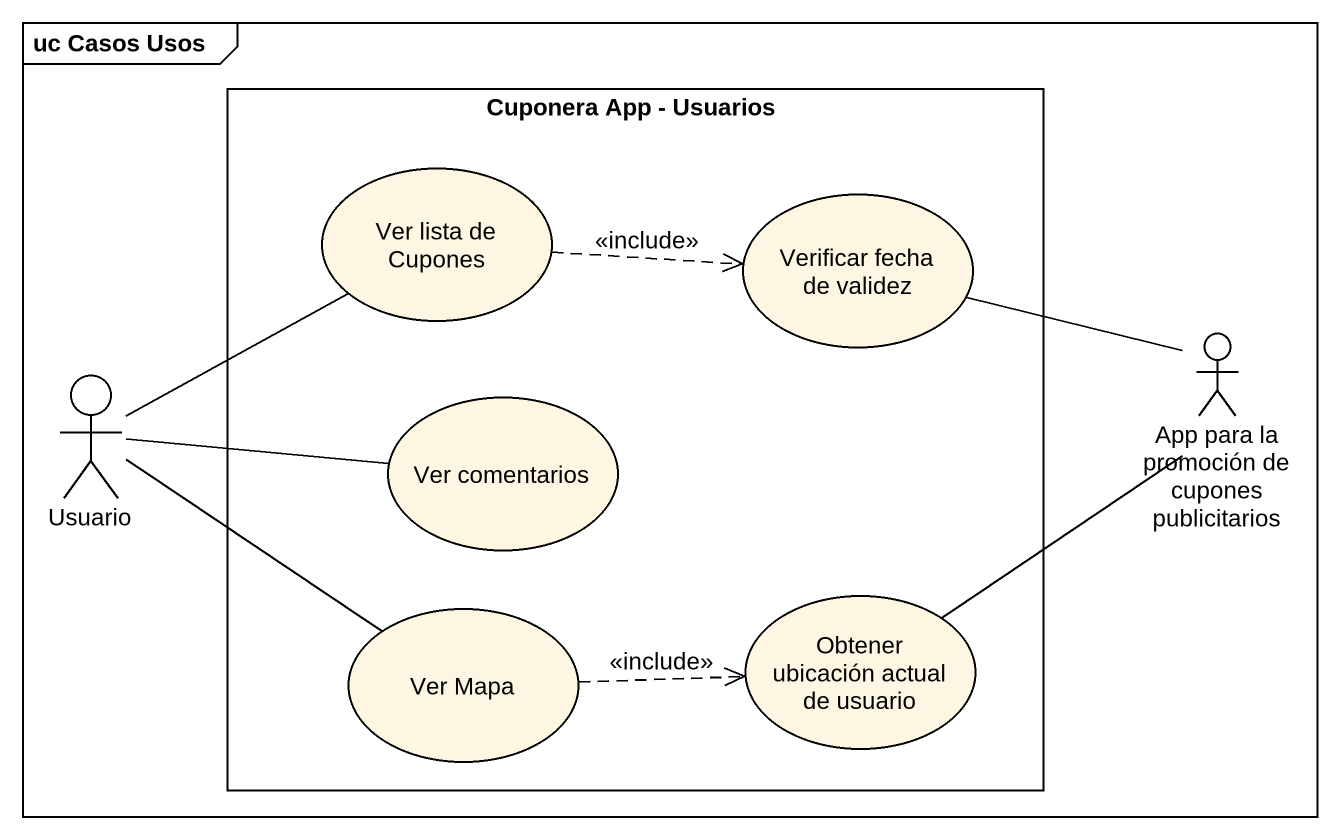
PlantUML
@startuml
mainframe uc Casos Usos
rectangle "Cuponera App - Usuarios" as Cuponera_App_Usuarios {
  usecase "Ver lista de Cupones" as Ver_lista_de_Cupones
  usecase "Verificar fecha de validez" as Verificar_fecha_de_validez
  usecase "Ver comentarios" as Ver_comentarios
  usecase "Ver Mapa" as Ver_Mapa
  usecase "Obtener ubicación actual de usuario" as Obtener_ubicación_actual_de
}
actor Usuario
actor "App para la promoción de cupones publicitarios" as App_para_la_promoción_de
Ver_lista_de_Cupones .right.> Verificar_fecha_de_validez : <<include>>
Usuario -up- Ver_lista_de_Cupones
Usuario -right- Ver_comentarios
Usuario -right- Ver_Mapa
App_para_la_promoción_de -left- Verificar_fecha_de_validez
Ver_Mapa .right.> Obtener_ubicación_actual_de : <<include>>
Obtener_ubicación_actual_de -up- App_para_la_promoción_de
@enduml
